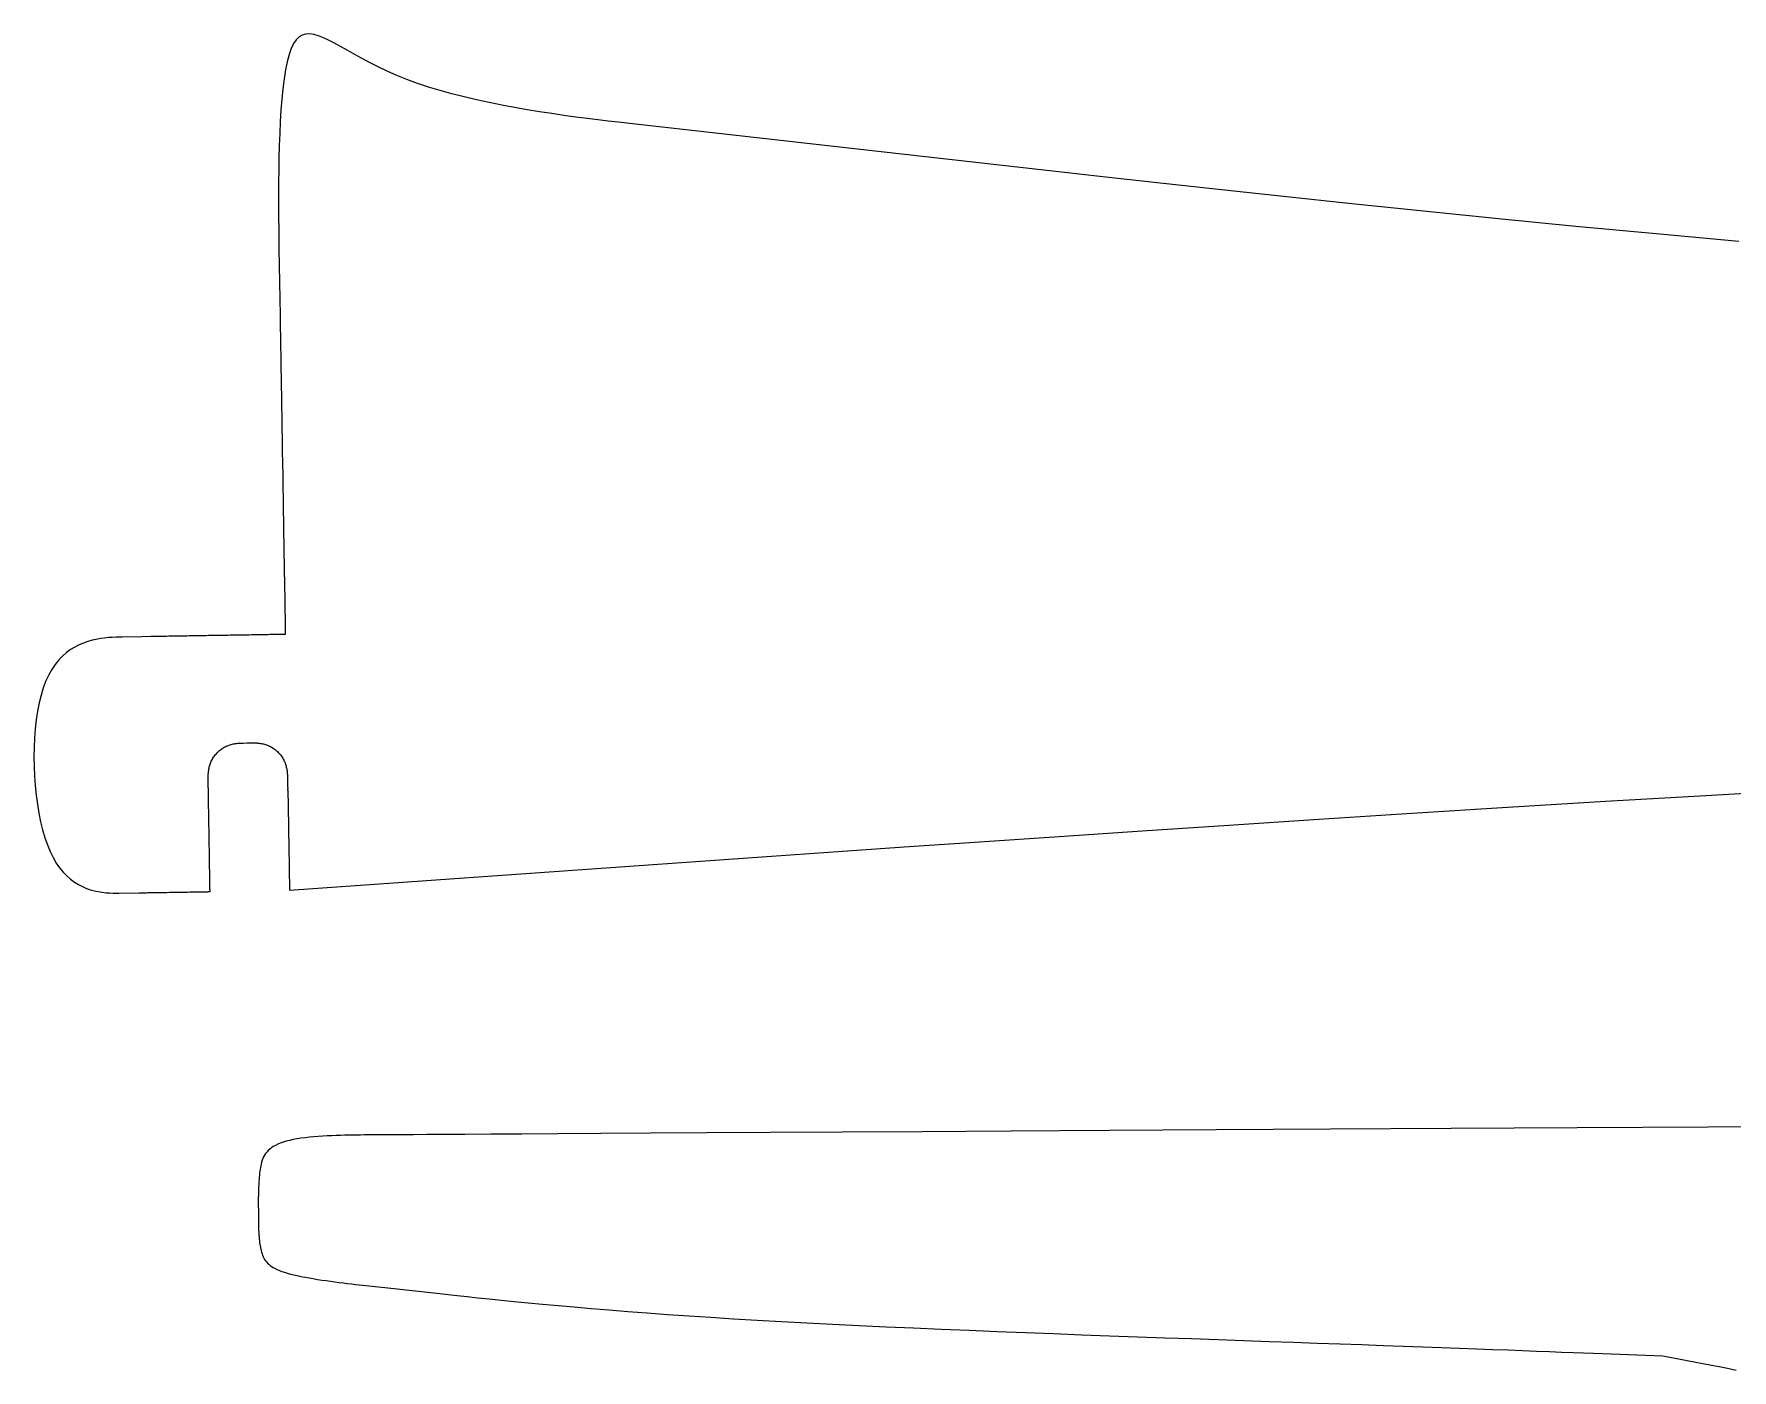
# Model space of a CAD drawing. Header units: millimetres. Extents: x -2860 to -1973, y -195 to 17.
# Drawn here: x -2859.8 to -2758.9, y -114.7 to -35.4 of the extents above; entities that cross this region are included whole.
import ezdxf

# ---------------------------------------------------------------- set-up
doc = ezdxf.new("R2010")
doc.units = ezdxf.units.MM

msp = doc.modelspace()

# ---------------------------------------------------------------- linework, layer by layer
at = {"flags": 128}
for points in [[(-2758.53078, -47.710829), (-2763.434878, -47.263641), (-2768.198606, -46.813114), (-2772.808439, -46.362687), (-2777.250852, -45.915804), (-2781.512319, -45.475905), (-2785.579315, -45.046432), (-2789.438316, -44.630827), (-2793.075796, -44.232531), (-2796.478231, -43.854986), (-2799.632094, -43.501633), (-2820.898602, -41.104215), (-2824.060406, -40.747805), (-2824.557717, -40.691606), (-2825.098418, -40.629676), (-2825.67847, -40.56163), (-2826.293836, -40.487083), (-2826.940478, -40.405649), (-2827.614358, -40.316944), (-2828.311439, -40.220583), (-2829.027684, -40.116181), (-2829.759053, -40.003352), (-2830.50151, -39.881712), (-2831.251016, -39.750875), (-2832.003535, -39.610457), (-2832.755028, -39.460073), (-2833.501457, -39.299337), (-2834.238786, -39.127864), (-2834.962975, -38.94527), (-2835.669988, -38.75117), (-2836.355787, -38.545178), (-2837.016333, -38.326909), (-2837.64759, -38.095979), (-2838.246345, -37.852755), (-2838.812692, -37.600619), (-2839.347549, -37.343706), (-2839.851837, -37.086151), (-2840.326475, -36.832087), (-2840.772381, -36.585651), (-2841.190475, -36.350976), (-2841.581676, -36.132198), (-2841.946903, -35.93345), (-2842.287076, -35.758868), (-2842.603114, -35.612587), (-2842.895936, -35.498741), (-2843.166461, -35.421464), (-2843.415609, -35.384892), (-2843.644299, -35.39316), (-2843.853449, -35.450401), (-2844.04398, -35.560751), (-2844.21681, -35.728344), (-2844.372859, -35.957315), (-2844.513046, -36.2518), (-2844.638269, -36.614235), (-2844.749338, -37.040272), (-2844.847043, -37.523867), (-2844.932172, -38.058973), (-2845.005517, -38.639547), (-2845.067865, -39.259543), (-2845.120006, -39.912916), (-2845.16273, -40.59362), (-2845.196825, -41.295611), (-2845.223081, -42.012844), (-2845.242287, -42.739273), (-2845.255233, -43.468853), (-2845.262707, -44.195539), (-2845.2655, -44.913287), (-2845.2644, -45.61605), (-2845.260198, -46.297784), (-2845.253681, -46.952444), (-2845.245639, -47.573985), (-2845.236862, -48.156361), (-2845.171921, -52.110507), (-2845.171914, -52.110901), (-2845.171869, -52.113662), (-2845.171746, -52.121156), (-2845.171507, -52.13575), (-2845.171112, -52.15981), (-2845.170523, -52.195704), (-2845.169702, -52.245796), (-2845.168608, -52.312455), (-2845.167205, -52.398046), (-2845.165451, -52.504936), (-2845.16331, -52.635493), (-2845.160742, -52.792081), (-2845.157708, -52.977069), (-2845.154169, -53.192822), (-2845.150087, -53.441707), (-2845.145422, -53.726091), (-2845.140137, -54.04834), (-2845.134192, -54.410821), (-2845.127548, -54.8159), (-2845.120166, -55.265945), (-2845.112028, -55.762137), (-2845.103191, -56.300928), (-2845.093733, -56.877585), (-2845.083731, -57.487373), (-2845.073264, -58.12556), (-2845.062409, -58.787414), (-2845.051243, -59.468199), (-2845.039844, -60.163184), (-2845.02829, -60.867636), (-2845.016658, -61.576821), (-2845.005026, -62.286005), (-2844.993472, -62.990457), (-2844.982073, -63.685442), (-2844.970907, -64.366228), (-2844.960052, -65.028081), (-2844.949584, -65.666268), (-2844.939583, -66.276057), (-2844.930125, -66.852713), (-2844.921288, -67.391504), (-2844.913149, -67.887697), (-2844.905768, -68.337741), (-2844.899124, -68.74282), (-2844.893179, -69.105301), (-2844.887893, -69.42755), (-2844.883229, -69.711934), (-2844.879147, -69.96082), (-2844.875608, -70.176573), (-2844.872574, -70.36156), (-2844.870006, -70.518149), (-2844.867864, -70.648705), (-2844.866111, -70.755595), (-2844.864707, -70.841187), (-2844.863614, -70.907845), (-2844.862793, -70.957938), (-2844.862204, -70.993831), (-2844.861809, -71.017891), (-2844.86157, -71.032485), (-2844.861447, -71.039979), (-2844.861402, -71.04274), (-2844.861395, -71.043135), (-2844.861396, -71.043135), (-2844.861398, -71.043135), (-2844.861404, -71.043135), (-2844.861417, -71.043135), (-2844.861438, -71.043136), (-2844.861469, -71.043137), (-2844.861512, -71.043138), (-2844.86157, -71.04314), (-2844.861644, -71.043142), (-2844.861736, -71.043145), (-2844.861849, -71.043148), (-2844.861984, -71.043153), (-2844.862144, -71.043157), (-2844.862331, -71.043163), (-2844.862546, -71.04317), (-2844.862792, -71.043177), (-2844.863071, -71.043186), (-2844.863384, -71.043195), (-2844.863734, -71.043206), (-2844.864123, -71.043217), (-2844.864552, -71.04323), (-2844.865018, -71.043245), (-2844.865517, -71.04326), (-2844.866044, -71.043276), (-2844.866596, -71.043292), (-2844.867168, -71.04331), (-2844.867757, -71.043328), (-2844.868358, -71.043346), (-2844.868967, -71.043364), (-2844.86958, -71.043383), (-2844.870193, -71.043401), (-2844.870802, -71.04342), (-2844.871403, -71.043438), (-2844.871992, -71.043456), (-2844.872564, -71.043473), (-2844.873116, -71.04349), (-2844.873643, -71.043506), (-2844.874142, -71.043521), (-2844.874607, -71.043535), (-2844.875036, -71.043548), (-2844.875426, -71.04356), (-2844.875776, -71.043571), (-2844.876089, -71.04358), (-2844.876368, -71.043588), (-2844.876614, -71.043596), (-2844.876829, -71.043602), (-2844.877015, -71.043608), (-2844.877175, -71.043613), (-2844.877311, -71.043617), (-2844.877424, -71.04362), (-2844.877516, -71.043623), (-2844.87759, -71.043625), (-2844.877648, -71.043627), (-2844.877691, -71.043629), (-2844.877722, -71.043629), (-2844.877743, -71.04363), (-2844.877756, -71.043631), (-2844.877762, -71.043631), (-2844.877764, -71.043631), (-2844.877765, -71.043631), (-2844.877765, -71.043633), (-2844.877764, -71.043636), (-2844.877764, -71.043642), (-2844.877764, -71.04365), (-2844.877763, -71.043661), (-2844.877762, -71.043676), (-2844.877761, -71.043695), (-2844.87776, -71.043719), (-2844.877758, -71.043748), (-2844.877756, -71.043783), (-2844.877753, -71.043824), (-2844.877751, -71.043872), (-2844.877747, -71.043927), (-2844.877744, -71.043991), (-2844.877739, -71.044062), (-2844.877735, -71.044143), (-2844.877729, -71.044233), (-2844.877723, -71.044334), (-2844.877717, -71.044444), (-2844.87771, -71.044564), (-2844.877702, -71.044692), (-2844.877694, -71.044828), (-2844.877686, -71.04497), (-2844.877677, -71.045118), (-2844.877668, -71.045269), (-2844.877659, -71.045424), (-2844.87765, -71.045581), (-2844.877641, -71.045739), (-2844.877631, -71.045897), (-2844.877622, -71.046054), (-2844.877613, -71.046209), (-2844.877604, -71.04636), (-2844.877596, -71.046508), (-2844.877587, -71.04665), (-2844.877579, -71.046786), (-2844.877572, -71.046914), (-2844.877565, -71.047034), (-2844.877558, -71.047144), (-2844.877552, -71.047245), (-2844.877547, -71.047335), (-2844.877542, -71.047416), (-2844.877538, -71.047487), (-2844.877534, -71.047551), (-2844.877531, -71.047606), (-2844.877528, -71.047654), (-2844.877526, -71.047695), (-2844.877524, -71.04773), (-2844.877522, -71.047759), (-2844.87752, -71.047783), (-2844.877519, -71.047802), (-2844.877518, -71.047817), (-2844.877518, -71.047828), (-2844.877517, -71.047836), (-2844.877517, -71.047842), (-2844.877517, -71.047845), (-2844.877517, -71.047846), (-2844.877517, -71.047847), (-2845.350622, -71.055619), (-2845.425076, -71.056842), (-2845.506273, -71.058175), (-2845.593856, -71.059614), (-2845.687472, -71.061151), (-2845.786765, -71.062782), (-2845.891379, -71.0645), (-2846.000962, -71.0663), (-2846.115156, -71.068175), (-2846.233609, -71.070119), (-2846.355964, -71.072128), (-2846.481868, -71.074194), (-2846.610964, -71.076313), (-2846.742899, -71.078478), (-2846.877317, -71.080683), (-2847.013863, -71.082922), (-2847.152184, -71.085191), (-2847.291923, -71.087482), (-2847.432726, -71.08979), (-2847.574238, -71.09211), (-2847.716105, -71.094434), (-2847.85803, -71.096759), (-2847.999954, -71.099084), (-2848.141878, -71.101407), (-2848.283802, -71.103731), (-2848.425725, -71.106054), (-2848.567648, -71.108377), (-2848.709572, -71.110699), (-2848.851495, -71.113021), (-2848.993418, -71.115344), (-2849.135342, -71.117666), (-2849.277266, -71.119988), (-2849.41919, -71.12231), (-2849.561115, -71.124632), (-2849.70304, -71.126955), (-2849.844966, -71.129278), (-2849.986893, -71.131601), (-2850.128821, -71.133924), (-2850.270749, -71.136248), (-2850.412679, -71.138572), (-2850.55461, -71.140897), (-2850.696483, -71.143222), (-2850.838002, -71.145541), (-2850.978813, -71.147849), (-2851.11856, -71.150141), (-2851.256889, -71.152409), (-2851.393444, -71.154649), (-2851.527871, -71.156854), (-2851.659815, -71.159019), (-2851.78892, -71.161138), (-2851.914833, -71.163204), (-2852.037198, -71.165212), (-2852.155659, -71.167157), (-2852.269863, -71.169032), (-2852.379454, -71.170831), (-2852.484078, -71.172549), (-2852.583379, -71.17418), (-2852.677002, -71.175718), (-2852.764593, -71.177156), (-2852.845797, -71.17849), (-2853.393405, -71.187484), (-2854.550352, -71.206458), (-2854.73227, -71.209758), (-2854.929738, -71.215214), (-2855.140951, -71.224697), (-2855.364103, -71.240077), (-2855.597391, -71.263226), (-2855.83901, -71.296015), (-2856.087155, -71.340314), (-2856.340021, -71.397995), (-2856.595803, -71.470929), (-2856.852697, -71.560987), (-2857.108898, -71.67004), (-2857.362602, -71.799959), (-2857.612003, -71.952614), (-2857.855298, -72.129878), (-2858.09068, -72.333621), (-2858.316346, -72.565713), (-2858.530491, -72.828027), (-2858.73131, -73.122433), (-2858.916998, -73.450801), (-2859.085751, -73.815004), (-2859.236103, -74.215968), (-2859.36794, -74.650839), (-2859.48149, -75.11582), (-2859.576978, -75.607113), (-2859.65463, -76.120922), (-2859.714673, -76.653448), (-2859.757332, -77.200893), (-2859.782834, -77.759461), (-2859.791405, -78.325354), (-2859.783271, -78.894774), (-2859.758658, -79.463924), (-2859.717792, -80.029006), (-2859.660899, -80.586222), (-2859.588205, -81.131775), (-2859.499937, -81.661868), (-2859.39632, -82.172703), (-2859.277581, -82.660482), (-2859.143946, -83.121408), (-2858.995641, -83.551683), (-2858.832891, -83.94751), (-2858.656135, -84.306044), (-2858.466651, -84.628258), (-2858.265932, -84.916077), (-2858.055468, -85.171424), (-2857.836751, -85.396227), (-2857.611271, -85.592409), (-2857.380519, -85.761895), (-2857.145987, -85.906612), (-2856.909166, -86.028483), (-2856.671547, -86.129435), (-2856.434621, -86.211391), (-2856.199878, -86.276278), (-2855.968811, -86.32602), (-2855.74291, -86.362542), (-2855.523666, -86.38777), (-2855.312571, -86.403629), (-2855.111115, -86.412043), (-2854.920789, -86.414938), (-2854.743086, -86.414239), (-2853.539242, -86.394799), (-2853.539155, -86.394798), (-2853.538541, -86.394787), (-2853.536877, -86.39476), (-2853.533634, -86.394706), (-2853.528289, -86.394618), (-2853.520315, -86.394487), (-2853.509187, -86.394303), (-2853.494379, -86.394058), (-2853.475364, -86.393744), (-2853.451618, -86.393352), (-2853.422614, -86.392873), (-2853.387827, -86.392299), (-2853.346731, -86.39162), (-2853.2988, -86.390829), (-2853.243509, -86.389916), (-2853.180332, -86.388873), (-2853.108743, -86.387691), (-2853.028215, -86.386361), (-2852.938225, -86.384875), (-2852.838245, -86.383225), (-2852.728013, -86.381405), (-2852.608318, -86.379428), (-2852.480211, -86.377313), (-2852.344743, -86.375076), (-2852.202967, -86.372735), (-2852.055932, -86.370308), (-2851.904692, -86.36781), (-2851.750298, -86.365261), (-2851.5938, -86.362677), (-2851.436251, -86.360076), (-2851.278702, -86.357474), (-2851.122204, -86.35489), (-2850.96781, -86.352341), (-2850.816569, -86.349844), (-2850.669535, -86.347416), (-2850.527759, -86.345075), (-2850.392291, -86.342839), (-2850.264184, -86.340723), (-2850.144488, -86.338747), (-2850.034257, -86.336927), (-2849.934277, -86.335276), (-2849.844286, -86.33379), (-2849.763759, -86.332461), (-2849.69217, -86.331279), (-2849.628993, -86.330235), (-2849.573701, -86.329323), (-2849.525771, -86.328531), (-2849.484675, -86.327853), (-2849.449888, -86.327278), (-2849.420884, -86.326799), (-2849.397138, -86.326407), (-2849.378123, -86.326093), (-2849.363315, -86.325849), (-2849.352186, -86.325665), (-2849.344212, -86.325533), (-2849.338867, -86.325445), (-2849.335625, -86.325392), (-2849.33396, -86.325364), (-2849.333347, -86.325354), (-2849.333259, -86.325352), (-2849.333262, -86.325219), (-2849.333277, -86.324282), (-2849.333319, -86.321741), (-2849.3334, -86.316792), (-2849.333533, -86.308633), (-2849.333733, -86.296462), (-2849.334011, -86.279476), (-2849.334381, -86.256872), (-2849.334857, -86.227847), (-2849.33545, -86.191601), (-2849.336175, -86.147329), (-2849.337045, -86.094229), (-2849.338073, -86.0315), (-2849.339271, -85.958337), (-2849.340654, -85.87394), (-2849.342233, -85.777505), (-2849.344023, -85.66823), (-2849.346037, -85.545312), (-2849.348287, -85.407949), (-2849.350786, -85.255338), (-2849.353543, -85.087078), (-2849.356535, -84.904373), (-2849.359738, -84.708828), (-2849.363125, -84.502047), (-2849.36667, -84.285637), (-2849.370347, -84.061201), (-2849.374128, -83.830345), (-2849.377988, -83.594675), (-2849.381901, -83.355794), (-2849.38584, -83.115308), (-2849.38978, -82.874822), (-2849.393692, -82.635941), (-2849.397553, -82.400271), (-2849.401334, -82.169415), (-2849.405011, -81.944979), (-2849.408555, -81.728569), (-2849.411942, -81.521788), (-2849.415146, -81.326243), (-2849.418138, -81.143538), (-2849.420894, -80.975278), (-2849.423394, -80.822667), (-2849.425644, -80.685304), (-2849.427658, -80.562386), (-2849.429448, -80.453111), (-2849.431027, -80.356676), (-2849.43241, -80.272279), (-2849.433608, -80.199116), (-2849.434636, -80.136387), (-2849.435505, -80.083287), (-2849.436231, -80.039015), (-2849.436824, -80.002769), (-2849.4373, -79.973744), (-2849.43767, -79.95114), (-2849.437948, -79.934154), (-2849.438148, -79.921982), (-2849.438281, -79.913824), (-2849.438362, -79.908875), (-2849.438404, -79.906333), (-2849.438419, -79.905397), (-2849.438421, -79.905263), (-2849.442059, -79.687705), (-2849.442609, -79.653472), (-2849.443078, -79.616166), (-2849.44333, -79.575977), (-2849.44323, -79.533098), (-2849.44264, -79.487718), (-2849.441427, -79.440029), (-2849.439453, -79.39022), (-2849.436583, -79.338484), (-2849.432681, -79.285009), (-2849.427612, -79.229988), (-2849.421239, -79.173611), (-2849.413427, -79.116069), (-2849.40404, -79.057552), (-2849.392943, -78.998251), (-2849.379999, -78.938357), (-2849.365073, -78.87806), (-2849.348028, -78.817552), (-2849.32873, -78.757023), (-2849.307042, -78.696663), (-2849.282828, -78.636664), (-2849.255993, -78.577203), (-2849.226597, -78.518397), (-2849.194744, -78.460354), (-2849.160533, -78.403178), (-2849.124067, -78.346975), (-2849.085447, -78.29185), (-2849.044774, -78.237908), (-2849.00215, -78.185256), (-2848.957676, -78.133997), (-2848.911454, -78.084239), (-2848.863585, -78.036085), (-2848.814171, -77.989641), (-2848.763312, -77.945014), (-2848.711111, -77.902308), (-2848.657669, -77.861628), (-2848.603087, -77.82308), (-2848.547467, -77.786769), (-2848.490911, -77.752801), (-2848.433519, -77.721281), (-2848.375393, -77.692315), (-2848.316649, -77.665968), (-2848.257467, -77.64215), (-2848.19804, -77.620729), (-2848.138561, -77.601577), (-2848.079224, -77.584563), (-2848.020222, -77.569556), (-2847.96175, -77.556426), (-2847.904, -77.545043), (-2847.847166, -77.535277), (-2847.791442, -77.526997), (-2847.737021, -77.520073), (-2847.684097, -77.514375), (-2847.632864, -77.509772), (-2847.583515, -77.506135), (-2847.536244, -77.503333), (-2847.491244, -77.501235), (-2847.448708, -77.499712), (-2847.408831, -77.498633), (-2847.371807, -77.497867), (-2847.121882, -77.493731), (-2846.905977, -77.490176), (-2846.872004, -77.489639), (-2846.834981, -77.489185), (-2846.795097, -77.488952), (-2846.752543, -77.489076), (-2846.707506, -77.489695), (-2846.660176, -77.490945), (-2846.610742, -77.492963), (-2846.559393, -77.495886), (-2846.506318, -77.499851), (-2846.451707, -77.504995), (-2846.395747, -77.511455), (-2846.338629, -77.519367), (-2846.280542, -77.528869), (-2846.221674, -77.540097), (-2846.162215, -77.553189), (-2846.102353, -77.568281), (-2846.042278, -77.585511), (-2845.98218, -77.605014), (-2845.922246, -77.626929), (-2845.862666, -77.651391), (-2845.803616, -77.678498), (-2845.745213, -77.708187), (-2845.687564, -77.740355), (-2845.630772, -77.774899), (-2845.574944, -77.811716), (-2845.520183, -77.850703), (-2845.466596, -77.891757), (-2845.414286, -77.934774), (-2845.363359, -77.979652), (-2845.313919, -78.026289), (-2845.266072, -78.07458), (-2845.219923, -78.124423), (-2845.175576, -78.175716), (-2845.133137, -78.228354), (-2845.09271, -78.282235), (-2845.0544, -78.337256), (-2845.018313, -78.393314), (-2844.984553, -78.450306), (-2844.953225, -78.508129), (-2844.924434, -78.56668), (-2844.898247, -78.625841), (-2844.874572, -78.685433), (-2844.85328, -78.745262), (-2844.834242, -78.805134), (-2844.817328, -78.864854), (-2844.802409, -78.924229), (-2844.789355, -78.983064), (-2844.778038, -79.041166), (-2844.768327, -79.09834), (-2844.760093, -79.154393), (-2844.753207, -79.20913), (-2844.747539, -79.262357), (-2844.74296, -79.31388), (-2844.739341, -79.363505), (-2844.736551, -79.411038), (-2844.734462, -79.456285), (-2844.732944, -79.499051), (-2844.731867, -79.539144), (-2844.731103, -79.576367), (-2844.726966, -79.827632), (-2844.726966, -79.827638), (-2844.726966, -79.827682), (-2844.726964, -79.827802), (-2844.72696, -79.828034), (-2844.726954, -79.828417), (-2844.726944, -79.828989), (-2844.726931, -79.829787), (-2844.726914, -79.830849), (-2844.726891, -79.832213), (-2844.726863, -79.833915), (-2844.726829, -79.835995), (-2844.726788, -79.83849), (-2844.726739, -79.841436), (-2844.726683, -79.844873), (-2844.726618, -79.848838), (-2844.726543, -79.853368), (-2844.726459, -79.858502), (-2844.726364, -79.864276), (-2844.726258, -79.870729), (-2844.72614, -79.877898), (-2844.72601, -79.885803), (-2844.725869, -79.894385), (-2844.725717, -79.903572), (-2844.725558, -79.913286), (-2844.72539, -79.923452), (-2844.725217, -79.933995), (-2844.725039, -79.94484), (-2844.724857, -79.955911), (-2844.724672, -79.967133), (-2844.724486, -79.97843), (-2844.7243, -79.989728), (-2844.724116, -80.00095), (-2844.723934, -80.012021), (-2844.723755, -80.022866), (-2844.723582, -80.033409), (-2844.723415, -80.043575), (-2844.723255, -80.053289), (-2844.723104, -80.062475), (-2844.722963, -80.071058), (-2844.722833, -80.078963), (-2844.722715, -80.086132), (-2844.722609, -80.092585), (-2844.722514, -80.098359), (-2844.722429, -80.103492), (-2844.722355, -80.108023), (-2844.72229, -80.111987), (-2844.722233, -80.115424), (-2844.722185, -80.118371), (-2844.722144, -80.120866), (-2844.722109, -80.122945), (-2844.722081, -80.124648), (-2844.722059, -80.126012), (-2844.722041, -80.127074), (-2844.722028, -80.127871), (-2844.722019, -80.128443), (-2844.722013, -80.128827), (-2844.722009, -80.129059), (-2844.722007, -80.129178), (-2844.722006, -80.129222), (-2844.722006, -80.129229), (-2844.721841, -80.139026), (-2844.721815, -80.140567), (-2844.721787, -80.142249), (-2844.721757, -80.144062), (-2844.721726, -80.146), (-2844.721693, -80.148055), (-2844.721661, -80.150219), (-2844.721627, -80.152486), (-2844.721595, -80.154847), (-2844.721562, -80.157295), (-2844.721531, -80.159823), (-2844.7215, -80.162424), (-2844.721472, -80.165089), (-2844.721445, -80.167811), (-2844.72142, -80.170584), (-2844.721399, -80.173398), (-2844.72138, -80.176248), (-2844.721365, -80.179125), (-2844.721354, -80.182021), (-2844.721347, -80.184931), (-2844.721345, -80.187845), (-2844.721347, -80.190758), (-2844.721355, -80.193669), (-2844.721367, -80.196577), (-2844.721385, -80.199483), (-2844.721409, -80.202388), (-2844.721437, -80.20529), (-2844.721471, -80.208191), (-2844.721511, -80.21109), (-2844.721557, -80.213988), (-2844.721608, -80.216884), (-2844.721665, -80.219779), (-2844.721729, -80.222673), (-2844.721798, -80.225566), (-2844.721873, -80.228458), (-2844.721955, -80.23135), (-2844.722043, -80.234241), (-2844.722138, -80.237131), (-2844.722239, -80.240021), (-2844.722346, -80.24291), (-2844.722461, -80.2458), (-2844.722582, -80.248688), (-2844.722709, -80.251569), (-2844.722841, -80.254436), (-2844.722978, -80.257281), (-2844.723118, -80.260097), (-2844.723261, -80.262877), (-2844.723406, -80.265613), (-2844.723553, -80.268299), (-2844.723699, -80.270927), (-2844.723845, -80.273491), (-2844.72399, -80.275982), (-2844.724133, -80.278393), (-2844.724273, -80.280718), (-2844.72441, -80.282949), (-2844.724542, -80.285079), (-2844.724668, -80.2871), (-2844.724789, -80.289006), (-2844.724903, -80.290789), (-2844.725009, -80.292442), (-2844.725726, -80.303589), (-2844.725724, -80.303589), (-2844.725717, -80.303589), (-2844.725704, -80.303589), (-2844.725684, -80.303588), (-2844.725653, -80.303587), (-2844.725609, -80.303586), (-2844.725552, -80.303584), (-2844.725478, -80.303582), (-2844.725385, -80.303579), (-2844.725272, -80.303575), (-2844.725137, -80.303571), (-2844.724977, -80.303567), (-2844.724791, -80.303561), (-2844.724575, -80.303554), (-2844.724329, -80.303547), (-2844.724051, -80.303538), (-2844.723737, -80.303529), (-2844.723387, -80.303518), (-2844.722998, -80.303507), (-2844.722569, -80.303494), (-2844.722103, -80.303479), (-2844.721605, -80.303464), (-2844.721077, -80.303448), (-2844.720526, -80.303432), (-2844.719953, -80.303414), (-2844.719365, -80.303396), (-2844.718764, -80.303378), (-2844.718155, -80.30336), (-2844.717542, -80.303341), (-2844.716928, -80.303323), (-2844.716319, -80.303304), (-2844.715718, -80.303286), (-2844.71513, -80.303268), (-2844.714558, -80.303251), (-2844.714006, -80.303234), (-2844.713478, -80.303218), (-2844.71298, -80.303203), (-2844.712514, -80.303189), (-2844.712085, -80.303176), (-2844.711696, -80.303164), (-2844.711346, -80.303153), (-2844.711032, -80.303144), (-2844.710754, -80.303136), (-2844.710508, -80.303128), (-2844.710293, -80.303122), (-2844.710106, -80.303116), (-2844.709946, -80.303111), (-2844.709811, -80.303107), (-2844.709698, -80.303104), (-2844.709605, -80.303101), (-2844.709531, -80.303098), (-2844.709474, -80.303097), (-2844.70943, -80.303095), (-2844.709399, -80.303094), (-2844.709379, -80.303094), (-2844.709366, -80.303093), (-2844.709359, -80.303093), (-2844.709357, -80.303093), (-2844.709355, -80.303217), (-2844.70934, -80.304084), (-2844.709302, -80.306436), (-2844.709226, -80.311017), (-2844.709102, -80.318569), (-2844.708916, -80.329835), (-2844.708657, -80.345558), (-2844.708312, -80.366481), (-2844.707869, -80.393347), (-2844.707316, -80.426898), (-2844.70664, -80.467878), (-2844.70583, -80.517028), (-2844.704873, -80.575093), (-2844.703756, -80.642814), (-2844.702468, -80.720935), (-2844.700997, -80.810199), (-2844.699329, -80.911348), (-2844.697453, -81.025124), (-2844.695357, -81.152272), (-2844.693029, -81.293534), (-2844.690461, -81.449281), (-2844.687673, -81.618398), (-2844.684689, -81.799401), (-2844.681533, -81.990804), (-2844.678231, -82.191121), (-2844.674806, -82.398866), (-2844.671283, -82.612553), (-2844.667687, -82.830698), (-2844.664042, -83.051814), (-2844.660372, -83.274415), (-2844.656702, -83.497017), (-2844.653057, -83.718132), (-2844.649461, -83.936277), (-2844.645938, -84.149965), (-2844.642513, -84.357709), (-2844.639211, -84.558026), (-2844.636055, -84.749429), (-2844.633071, -84.930432), (-2844.630283, -85.09955), (-2844.627716, -85.255296), (-2844.625387, -85.396558), (-2844.623291, -85.523706), (-2844.621415, -85.637483), (-2844.619748, -85.738631), (-2844.618276, -85.827895), (-2844.616988, -85.906016), (-2844.615872, -85.973737), (-2844.614914, -86.031802), (-2844.614104, -86.080952), (-2844.613428, -86.121932), (-2844.612875, -86.155483), (-2844.612432, -86.182349), (-2844.612088, -86.203272), (-2844.611828, -86.218995), (-2844.611643, -86.230261), (-2844.611518, -86.237813), (-2844.611443, -86.242394), (-2844.611404, -86.244746), (-2844.61139, -86.245613), (-2844.611387, -86.245737), (-2823.28372, -84.737506), (-2819.927262, -84.500288), (-2816.266787, -84.242417), (-2812.318193, -83.965864), (-2808.097377, -83.672598), (-2803.620238, -83.364592), (-2798.902673, -83.043814), (-2793.96058, -82.712236), (-2788.809858, -82.371828), (-2783.466403, -82.024561), (-2777.946115, -81.672405), (-2772.26489, -81.317331), (-2766.438626, -80.961309), (-2760.483222, -80.60631), (-2754.414576, -80.254304)], [(-2752.333715, -100.257658), (-2760.337405, -100.305127), (-2768.118513, -100.351275), (-2775.621393, -100.395773), (-2782.790399, -100.43829), (-2789.569886, -100.478498), (-2795.904209, -100.516066), (-2801.737721, -100.550663), (-2807.028688, -100.582043), (-2811.791023, -100.610288), (-2816.052548, -100.635561), (-2819.841084, -100.658031), (-2823.184458, -100.677859), (-2826.110488, -100.695213), (-2828.646999, -100.710257), (-2830.821814, -100.723155), (-2832.662755, -100.734073), (-2834.197646, -100.743177), (-2835.45431, -100.750629), (-2836.460567, -100.756597), (-2837.244242, -100.761245), (-2837.833158, -100.764738), (-2838.255137, -100.76724), (-2838.538002, -100.768918), (-2838.709576, -100.769936), (-2838.797681, -100.770458), (-2838.830142, -100.770651), (-2838.834778, -100.770678), (-2840.009315, -100.777625), (-2840.194023, -100.778761), (-2840.394662, -100.780245), (-2840.609543, -100.782326), (-2840.836981, -100.785249), (-2841.075287, -100.789258), (-2841.322773, -100.794601), (-2841.577752, -100.801523), (-2841.838537, -100.810268), (-2842.103441, -100.821085), (-2842.370775, -100.834217), (-2842.638851, -100.849912), (-2842.905984, -100.868414), (-2843.170486, -100.88997), (-2843.430667, -100.914824), (-2843.684842, -100.943224), (-2843.931323, -100.975415), (-2844.168422, -101.011642), (-2844.394452, -101.05215), (-2844.607726, -101.097188), (-2844.806555, -101.146999), (-2844.989655, -101.201756), (-2845.157354, -101.261339), (-2845.310383, -101.325552), (-2845.449471, -101.3942), (-2845.57535, -101.46709), (-2845.688749, -101.544027), (-2845.790399, -101.624816), (-2845.88103, -101.709262), (-2845.961373, -101.797171), (-2846.032159, -101.888349), (-2846.094117, -101.9826), (-2846.147978, -102.079731), (-2846.194474, -102.179546), (-2846.234333, -102.281852), (-2846.268286, -102.386453), (-2846.297065, -102.493155), (-2846.321398, -102.601764), (-2846.342018, -102.712083), (-2846.359654, -102.823921), (-2846.375037, -102.937081), (-2846.388788, -103.05134), (-2846.401094, -103.166358), (-2846.412033, -103.281767), (-2846.421683, -103.397195), (-2846.430122, -103.512277), (-2846.437428, -103.626641), (-2846.443679, -103.73992), (-2846.448953, -103.851744), (-2846.453328, -103.961744), (-2846.456881, -104.069549), (-2846.459692, -104.174795), (-2846.461837, -104.277109), (-2846.463394, -104.376123), (-2846.464443, -104.471468), (-2846.46506, -104.562776), (-2846.465324, -104.649676), (-2846.465312, -104.731801), (-2846.465103, -104.808781), (-2846.464775, -104.880247), (-2846.461973, -105.36262), (-2846.459573, -105.779324), (-2846.459176, -105.844877), (-2846.458633, -105.916213), (-2846.457832, -105.992864), (-2846.456662, -106.074364), (-2846.455013, -106.160246), (-2846.452772, -106.25004), (-2846.449831, -106.343282), (-2846.446077, -106.439502), (-2846.441399, -106.538232), (-2846.435689, -106.639007), (-2846.428833, -106.741358), (-2846.42072, -106.844818), (-2846.411242, -106.948921), (-2846.400285, -107.053197), (-2846.38774, -107.157181), (-2846.373495, -107.260404), (-2846.35744, -107.362399), (-2846.339463, -107.462699), (-2846.319454, -107.560836), (-2846.297303, -107.656343), (-2846.272812, -107.748846), (-2846.245452, -107.83834), (-2846.214604, -107.924916), (-2846.179652, -108.008665), (-2846.139979, -108.089673), (-2846.09497, -108.168032), (-2846.044005, -108.243831), (-2845.986471, -108.31716), (-2845.921749, -108.388108), (-2845.849224, -108.456765), (-2845.768278, -108.52322), (-2845.678295, -108.587564), (-2845.578658, -108.649886), (-2845.468752, -108.710275), (-2845.347957, -108.768821), (-2845.21566, -108.825613), (-2845.071241, -108.880741), (-2844.914086, -108.934295), (-2844.743576, -108.986364), (-2844.559098, -109.037039), (-2844.360396, -109.086388), (-2844.148682, -109.134405), (-2843.925527, -109.181062), (-2843.692504, -109.226332), (-2843.451188, -109.270189), (-2843.203149, -109.312604), (-2842.949964, -109.353551), (-2842.693204, -109.393002), (-2842.434443, -109.430932), (-2842.175254, -109.467313), (-2841.917209, -109.502116), (-2841.661882, -109.535316), (-2841.410847, -109.566886), (-2841.165677, -109.596797), (-2840.927944, -109.625024), (-2840.699223, -109.651538), (-2840.481086, -109.676313), (-2840.275105, -109.699322), (-2840.082856, -109.720537), (-2838.78078, -109.863105), (-2835.674499, -110.203256), (-2835.185235, -110.256771), (-2834.649225, -110.315038), (-2834.066321, -110.377704), (-2833.43637, -110.444421), (-2832.759223, -110.514834), (-2832.034728, -110.588596), (-2831.262736, -110.665353), (-2830.443096, -110.744757), (-2829.575657, -110.826454), (-2828.660268, -110.910094), (-2827.696779, -110.995327), (-2826.68504, -111.0818), (-2825.624899, -111.169164), (-2824.516206, -111.257066), (-2823.358811, -111.345157), (-2822.152563, -111.433086), (-2820.897312, -111.520501), (-2819.592906, -111.60705), (-2818.239195, -111.692383), (-2816.83603, -111.776149), (-2815.38411, -111.858062), (-2813.887546, -111.938083), (-2812.351298, -112.016242), (-2810.780329, -112.092566), (-2809.179599, -112.167083), (-2807.554069, -112.239819), (-2805.908702, -112.310804), (-2804.248458, -112.380065), (-2802.578299, -112.447627), (-2800.903186, -112.513521), (-2799.22808, -112.577773), (-2797.557943, -112.640411), (-2795.897735, -112.701464), (-2794.252421, -112.760957), (-2792.626957, -112.818919), (-2791.026308, -112.875378), (-2789.455435, -112.930361), (-2787.919298, -112.983895), (-2786.422859, -113.036009), (-2784.97108, -113.08673), (-2783.568068, -113.136078), (-2782.214526, -113.184037), (-2780.9103, -113.230585), (-2779.655238, -113.275701), (-2778.449189, -113.31936), (-2777.292001, -113.361541), (-2776.18352, -113.40222), (-2775.123596, -113.441375), (-2774.112076, -113.478982), (-2773.148809, -113.515021), (-2772.233641, -113.549467), (-2771.366421, -113.582299), (-2770.546997, -113.613493), (-2769.775218, -113.643026), (-2769.050929, -113.670878), (-2768.373982, -113.697022), (-2767.74422, -113.72144), (-2767.161496, -113.744105), (-2766.625655, -113.764998), (-2763.031247, -113.905361), (-2760.150297, -114.450411), (-2759.697293, -114.536525), (-2759.205545, -114.632425), (-2758.679525, -114.739721)]]:
    msp.add_lwpolyline(points, dxfattribs=at)

doc.saveas('drawing.dxf')
